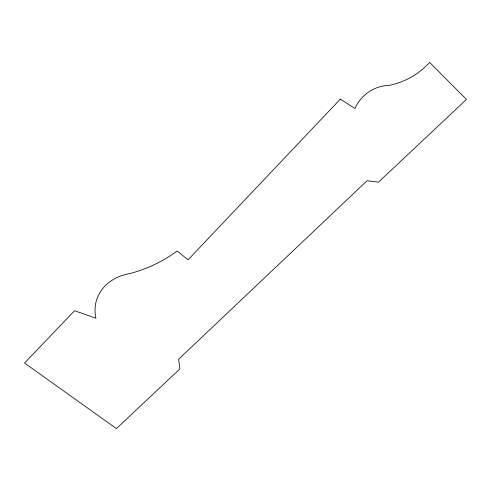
<?xml version="1.0" encoding="UTF-8"?>
<svg xmlns="http://www.w3.org/2000/svg" width="491" height="491" viewBox="0 0 491 491"><rect width="100%" height="100%" fill="white"/><g stroke="black" fill="none" stroke-linecap="round" stroke-linejoin="round"><path stroke-width="0.74" d="M340.337 99.102L188.059 259.831L177.159 250.993A157.642 143.421 33.9 0 1 129.176 273.763A45.688 39.305 11.9 0 0 95.941 318.248L74.558 310.68L24.55 363.052L116.416 428.594L179.896 368.901L178.607 359.259L367.121 180.688L378.463 182.179L466.45 99.44L429.656 62.406A71.404 65.941 -51.7 0 1 388.719 85.422A35.616 32.713 -32.6 0 0 355.011 108.554L340.337 99.102"/></g></svg>
